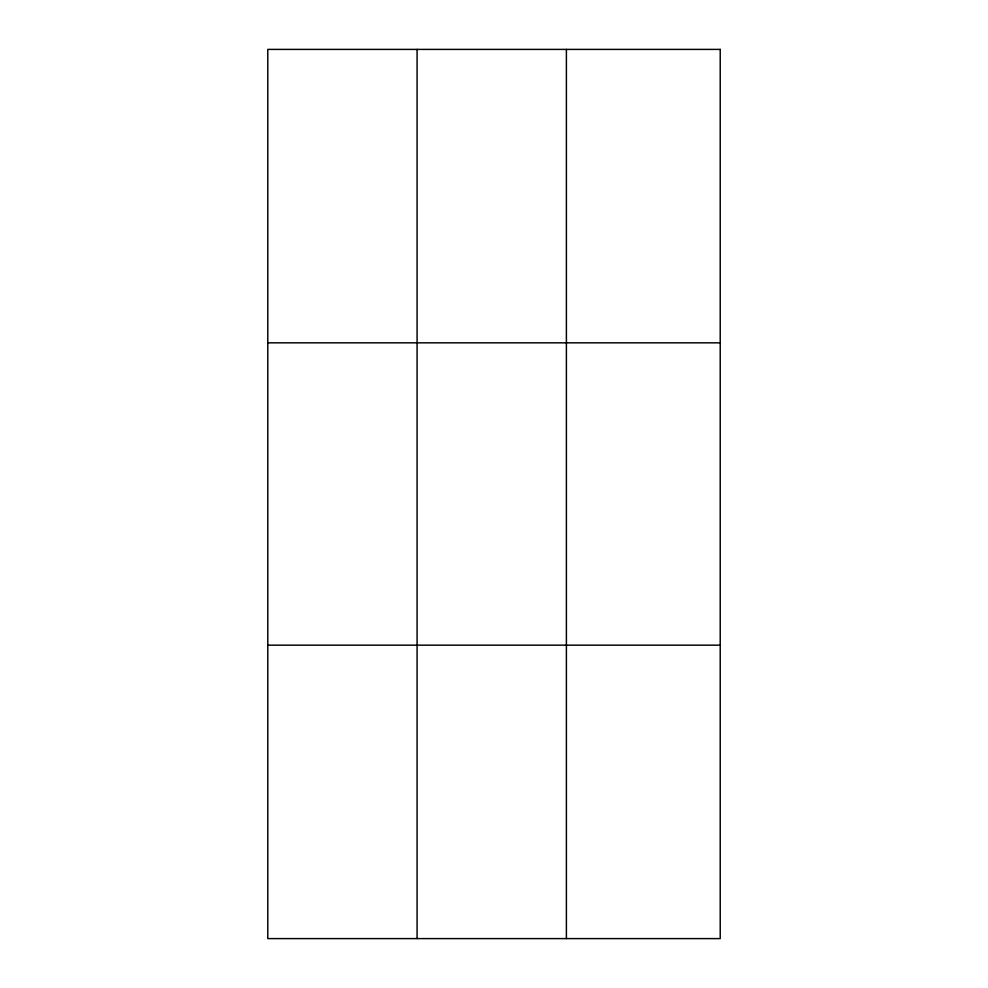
<?xml version="1.0" encoding="UTF-8"?>
<svg xmlns="http://www.w3.org/2000/svg" width="988" height="988" viewBox="0 0 988 988"><rect width="100%" height="100%" fill="white"/><g stroke="black" fill="none" stroke-linecap="round" stroke-linejoin="round"><path stroke-width="1.48" d="M417.084 938.6L417.084 49.4M566.396 938.6L566.396 49.4M267.785 342.836L720.215 342.836M267.785 645.164L720.215 645.164M720.215 49.4L720.215 938.6L267.785 938.6L267.785 49.4L720.215 49.4"/></g></svg>
